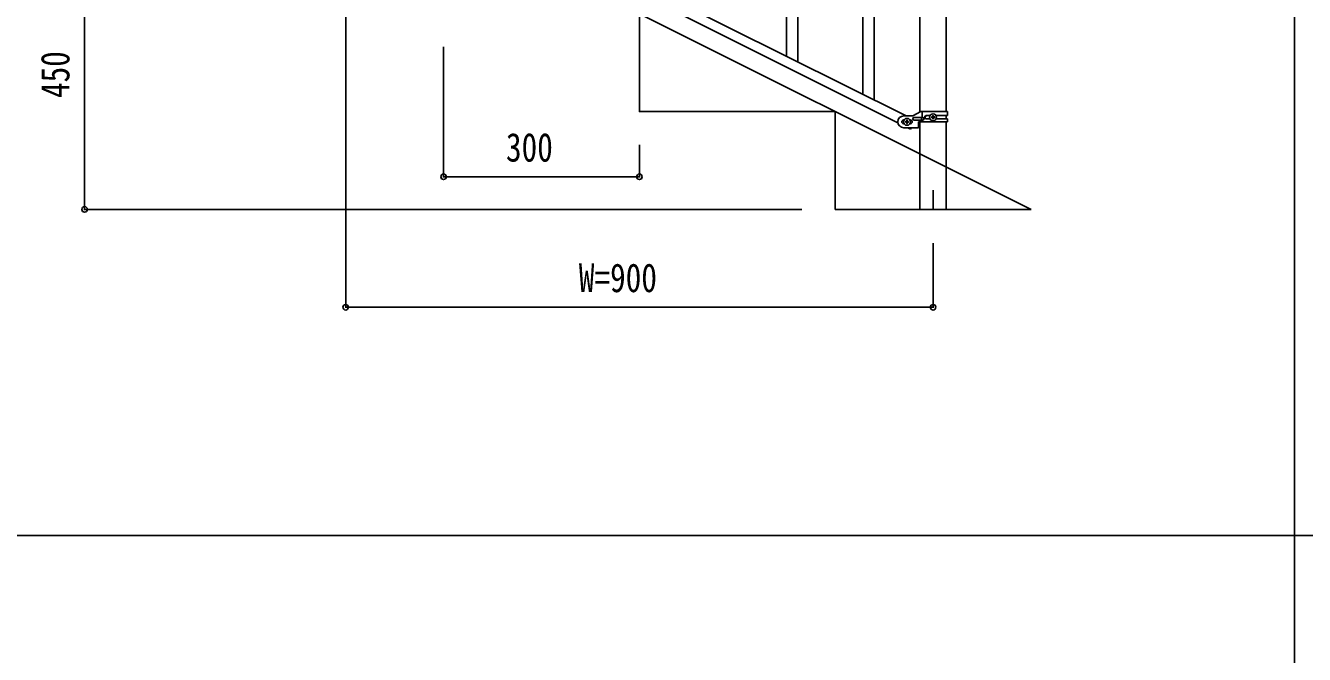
# Model space of a CAD drawing. Units: millimetres, scale not verified. Extents: x -4015 to 4015, y -2862 to 2860.
# Drawn here: x -2010 to -50, y -22 to 942 of the extents above; entities that cross this region are included whole.
import ezdxf
from ezdxf.enums import TextEntityAlignment as Align

# ---------------------------------------------------------------- set-up
doc = ezdxf.new("R2010")
doc.units = ezdxf.units.MM
doc.header["$LTSCALE"] = 10
for name, color, linetype in [('0-2_YKK_12', 2, 'Continuous'), ('0-3_YKK_A1', 4, 'Continuous'), ('0-4_YKK_D', 6, 'Continuous')]:
    doc.layers.add(name, color=color, linetype=linetype)
doc.styles.add('ＭＳ ゴシック', font='')
doc.styles.get('ＭＳ ゴシック').set_extended_font_data('MS Gothic')

msp = doc.modelspace()

# ---------------------------------------------------------------- linework, layer by layer
at = {"layer": '0-2_YKK_12'}
msp.add_line((-619.17, 689.76), (-619.17, 660.1), dxfattribs=at)
at = {"layer": '0-3_YKK_A1'}
for p, q in [((-65.28, 2810.1), (-65.28, -2489.9)), ((-639.42, 809.5), (-639.42, 1590)), ((-598.92, 1590), (-598.92, 810.3)), ((-1477.95, 1195.39), (-673.06, 792.85)), ((-1465.29, 1205.83), (-660.4, 803.3)), ((-826.67, 886.45), (-826.67, 1133.96)), ((-469.17, 660.1), (-1369.17, 1110.1)), ((-843.67, 894.95), (-843.67, 1108.75)), ((-709.67, 827.94), (-709.67, 1075.45)), ((-726.67, 836.44), (-726.67, 1050.24)), ((-638.05, 810.3), (-650.17, 803.3)), ((-597.17, 810.3), (-638.05, 810.3)), ((-636.14, 800.8), (-636.14, 810.3)), ((-629.77, 803.8), (-623.85, 803.8)), ((-614.5, 803.8), (-597.17, 803.8)), ((-598.92, 803.8), (-598.92, 798.8)), ((-597.17, 803.8), (-597.17, 810.3)), ((-664.17, 803.3), (-650.17, 803.3)), ((-663.54, 797.3), (-664.17, 797.3)), ((-663.54, 791.3), (-664.17, 791.3)), ((-664.17, 785.3), (-641.67, 785.3)), ((-660.61, 793.82), (-661.57, 793.82)), ((-657.95, 785.3), (-653.58, 783.12)), ((-657.73, 794.78), (-656.77, 794.78)), ((-654.17, 797.3), (-654.8, 797.3)), ((-654.17, 791.3), (-654.8, 791.3)), ((-652.49, 785.3), (-653.58, 783.12)), ((-648.37, 800.8), (-635.29, 800.8)), ((-648.37, 796.8), (-635.29, 796.8)), ((-641.67, 794.3), (-641.67, 785.3)), ((-597.17, 794.3), (-641.67, 794.3)), ((-639.42, 660.1), (-639.42, 794.3)), ((-636.7, 796.8), (-636.7, 800.8)), ((-636.14, 794.3), (-636.14, 796.8)), ((-629.77, 798.8), (-623.85, 798.8)), ((-620.61, 801.78), (-621.57, 801.78)), ((-617.73, 800.82), (-616.77, 800.82)), ((-614.5, 798.8), (-597.17, 798.8)), ((-598.92, 794.3), (-598.92, 660.1)), ((-597.17, 794.3), (-597.17, 798.8)), ((-3965.28, 160.1), (3834.72, 160.1))]:
    msp.add_line(p, q, dxfattribs=at)
for points in [[(-469.17, 660.1), (-769.17, 660.1), (-769.17, 810.1), (-1069.17, 810.1), (-1069.17, 960.1), (-1369.17, 960.1), (-1369.17, 1110.1), (-1669.17, 1110.1)], [(-618.69, 802.74), (-618.69, 803.7), (-619.65, 803.7), (-619.65, 802.74)], [(-661.57, 793.82), (-661.57, 794.78), (-660.61, 794.78)], [(-659.65, 795.74), (-659.65, 796.7), (-658.69, 796.7), (-658.69, 795.74)], [(-658.69, 792.86), (-658.69, 791.9), (-659.65, 791.9), (-659.65, 792.86)], [(-656.77, 794.78), (-656.77, 793.82), (-657.73, 793.82)], [(-621.57, 801.78), (-621.57, 800.82), (-620.61, 800.82)], [(-619.65, 799.86), (-619.65, 798.9), (-618.69, 798.9), (-618.69, 799.86)], [(-616.77, 800.82), (-616.77, 801.78), (-617.73, 801.78)]]:
    msp.add_lwpolyline(points, dxfattribs=at)
for centre in [(-619.17, 801.3), (-659.17, 794.3)]:
    msp.add_circle(centre, 5.3, dxfattribs=at)
for centre, radius, start, end in [((-629.77, 801.3), 2.5, 90, 270), ((-629.02, 801.3), 2.5, 90, 270), ((-664.17, 794.3), 9, 90, 270), ((-664.17, 794.3), 3, 90, 270), ((-660.61, 795.74), 0.96, 270, 0), ((-660.61, 792.86), 0.96, 0, 90), ((-657.73, 795.74), 0.96, 180, 270), ((-657.73, 792.86), 0.96, 90, 180), ((-654.17, 794.3), 3, 270, 90), ((-648.37, 798.8), 2, 90, 270), ((-635.29, 798.8), 2, 270, 90), ((-620.61, 802.74), 0.96, 270, 0), ((-620.61, 799.86), 0.96, 0, 90), ((-617.73, 802.74), 0.96, 180, 270), ((-617.73, 799.86), 0.96, 90, 180)]:
    msp.add_arc(centre, radius, start, end, dxfattribs=at)
at = {"layer": '0-4_YKK_D'}
for p, q in [((-1919.17, 1110.1), (-1919.17, 660.1)), ((-1519.17, 1058.1), (-1519.17, 509.1)), ((-1369.17, 909.1), (-1369.17, 709.1)), ((-1069.17, 759.1), (-1069.17, 709.1)), ((-1069.17, 710.1), (-1369.17, 710.1)), ((-820.17, 660.1), (-1920.17, 660.1)), ((-619.17, 608.1), (-619.17, 509.1)), ((-1519.17, 510.1), (-619.17, 510.1))]:
    msp.add_line(p, q, dxfattribs=at)
for centre in [(-1369.17, 710.1), (-1069.17, 710.1), (-1919.17, 660.1), (-1519.17, 510.1), (-619.17, 510.1)]:
    msp.add_circle(centre, 4.25, dxfattribs=at)

# ---------------------------------------------------------------- texts
at = {"layer": '0-4_YKK_D', "style": 'ＭＳ ゴシック', "width": 0.8}
msp.add_text('450', height=43.99, rotation=90, dxfattribs=at).set_placement((-1929.17, 830.7), align=Align.BOTTOM_LEFT)
for s, p in [('300', (-1273.57, 720.1)), ('W=900', (-1161.97, 520.1))]:
    msp.add_text(s, height=43.99, dxfattribs=at).set_placement(p, align=Align.BOTTOM_LEFT)

doc.saveas('drawing.dxf')
